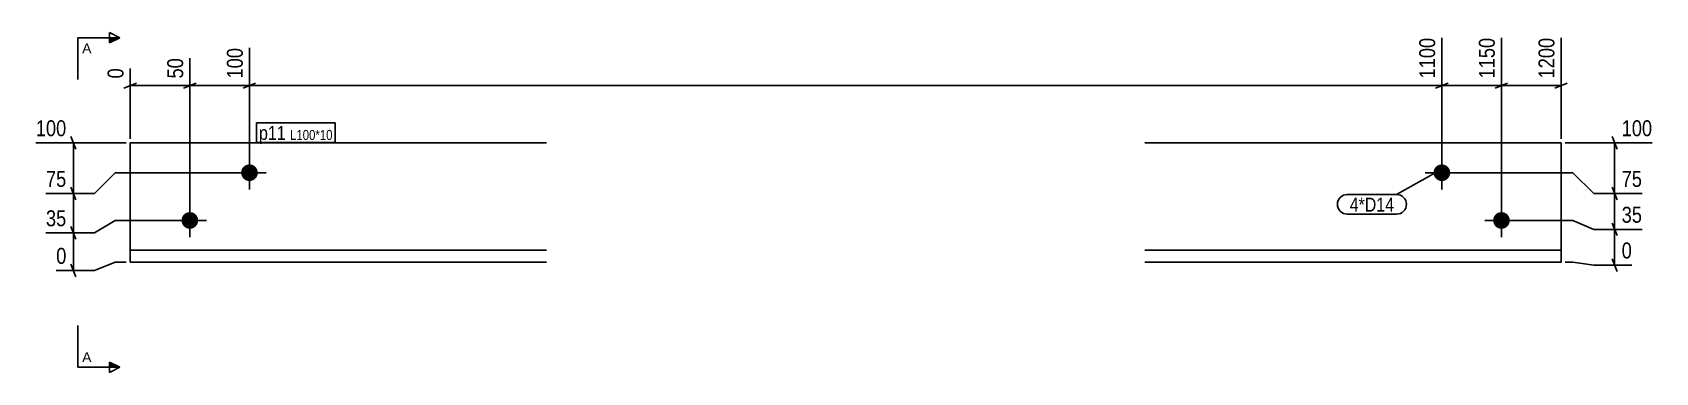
# Model space of a CAD drawing. Header units: millimetres. Extents: x 6 to 14434, y 6 to 296.
# Drawn here: x 13072 to 14434, y 10 to 296 of the extents above; entities that cross this region are included whole.
import ezdxf

# ---------------------------------------------------------------- set-up
doc = ezdxf.new("R2010")
doc.units = ezdxf.units.MM
doc.linetypes.add('DXK_LINE_DOT2', pattern=[3.9198, 1.9599, -1.9599])
for name, color, linetype in [('MÅLSÆTNING', 7, 'Continuous'), ('STÅL', 7, 'Continuous'), ('TEKST', 7, 'Continuous')]:
    doc.layers.add(name, color=color, linetype=linetype)
doc.styles.add('Arial', font='ARIAL.TTF', dxfattribs={"height": 0.2})
doc.styles.add('Arial Narrow', font='ARIALN.TTF', dxfattribs={"height": 0.2})

msp = doc.modelspace()

# ---------------------------------------------------------------- hatches: boundary and pattern name
at = {"layer": 'STÅL', "linetype": 'Continuous'}
for points in [[(13254.3, 185, -1), (13254.3, 171, -1)], [(14254.3, 185, -1), (14254.3, 171, -1)], [(13204.3, 145, -1), (13204.3, 131, -1)], [(14304.3, 145, -1), (14304.3, 131, -1)]]:
    msp.add_hatch(color=3, dxfattribs=at).paths.add_polyline_path(points)
at = {"layer": 'TEKST', "linetype": 'Continuous'}
for points in [[(13136.8, 286.8), (13136.8, 291.2), (13145.5, 291.2)], [(13136.8, 14.9), (13136.8, 19.2), (13145.5, 14.9)]]:
    msp.add_hatch(color=30, dxfattribs=at).paths.add_polyline_path(points)

# ---------------------------------------------------------------- linework, layer by layer
at = {"layer": 'MÅLSÆTNING', "color": 7, "linetype": 'Continuous'}
for p, q in [((14254.3, 181.5), (14254.3, 291.1)), ((14254.3, 181.5), (14254.3, 291.1)), ((14304.3, 141.5), (14304.3, 291.1)), ((14304.3, 141.5), (14304.3, 291.1)), ((14354.3, 206.5), (14354.3, 291.1)), ((13204.3, 141.5), (13204.3, 274)), ((13254.3, 181.5), (13254.3, 282.6)), ((13254.3, 181.5), (13254.3, 282.6)), ((13154.3, 206.5), (13154.3, 265.5)), ((13159.5, 253.1), (13149, 248.9)), ((13154.3, 251), (13204.3, 251)), ((13199, 248.9), (13209.5, 253.1)), ((13259.5, 253.1), (13249, 248.9)), ((13249, 248.9), (13259.5, 253.1)), ((13254.3, 251), (14254.3, 251)), ((14259.5, 253.1), (14249, 248.9)), ((14249, 248.9), (14259.5, 253.1)), ((14254.3, 251), (14304.3, 251)), ((14309.5, 253.1), (14299, 248.9)), ((14299, 248.9), (14309.5, 253.1)), ((14304.3, 251), (14354.3, 251)), ((14349, 248.9), (14359.5, 253.1)), ((13104.6, 208.3), (13108.8, 197.8)), ((14397.1, 208.3), (14401.3, 197.8)), ((13150.8, 203), (13075.1, 203)), ((13106.7, 160.5), (13106.7, 203)), ((14357.8, 203), (14430.7, 203)), ((13124.2, 160.5), (13141.7, 178)), ((13124.2, 160.5), (13141.7, 178)), ((13141.7, 178), (13250.8, 178)), ((13141.7, 178), (13250.8, 178)), ((14364.2, 178), (14257.8, 178)), ((14364.2, 178), (14257.8, 178)), ((14381.7, 160.5), (14364.2, 178)), ((14381.7, 160.5), (14364.2, 178)), ((13108.8, 155.3), (13104.6, 165.8)), ((13104.6, 165.8), (13108.8, 155.3)), ((14397.1, 165.8), (14401.3, 155.3)), ((13083.6, 160.5), (13124.2, 160.5)), ((13083.6, 160.5), (13124.2, 160.5)), ((13106.7, 127.5), (13106.7, 160.5)), ((14422.2, 160.5), (14381.7, 160.5)), ((14399.2, 130.5), (14399.2, 160.5)), ((13124.2, 127.5), (13141.7, 138)), ((13124.2, 127.5), (13141.7, 138)), ((13141.7, 138), (13200.8, 138)), ((13141.7, 138), (13200.8, 138)), ((14364.2, 138), (14307.8, 138)), ((14364.2, 138), (14307.8, 138)), ((14381.7, 130.5), (14364.2, 138)), ((14381.7, 130.5), (14364.2, 138)), ((13083.6, 127.5), (13124.2, 127.5)), ((13083.6, 127.5), (13124.2, 127.5)), ((13108.8, 122.3), (13104.6, 132.8)), ((13104.6, 132.8), (13108.8, 122.3)), ((13106.7, 96), (13106.7, 127.5)), ((14422.2, 130.5), (14381.7, 130.5)), ((14422.2, 130.5), (14381.7, 130.5)), ((14401.3, 125.3), (14397.1, 135.8)), ((14397.1, 135.8), (14401.3, 125.3)), ((14399.2, 100.5), (14399.2, 130.5)), ((13092.2, 96), (13124.2, 96)), ((13108.8, 90.8), (13104.6, 101.3)), ((13124.2, 96), (13141.7, 103)), ((13141.7, 103), (13150.8, 103)), ((14364.2, 103), (14357.8, 103)), ((14381.7, 100.5), (14364.2, 103)), ((14413.7, 100.5), (14381.7, 100.5)), ((14401.3, 95.3), (14397.1, 105.8))]:
    msp.add_line(p, q, dxfattribs=at)
at = {"layer": 'STÅL', "color": 2, "linetype": 'Continuous'}
for p, q in [((13154.3, 125), (13154.3, 203)), ((13154.3, 203), (13503.3, 203)), ((14005.3, 203), (14354.3, 203)), ((14354.3, 203), (14354.3, 103)), ((13154.3, 103), (13154.3, 125)), ((13503.3, 113), (13154.3, 113)), ((14354.3, 113), (14005.3, 113)), ((13503.3, 103), (13154.3, 103)), ((14354.3, 103), (14005.3, 103))]:
    msp.add_line(p, q, dxfattribs=at)
at = {"layer": 'STÅL', "color": 3, "linetype": 'Continuous'}
for p, q in [((13254.3, 192), (13254.3, 164)), ((14254.3, 192), (14254.3, 164)), ((13240.3, 178), (13268.3, 178)), ((14240.3, 178), (14268.3, 178)), ((13204.3, 152), (13204.3, 124)), ((14304.3, 152), (14304.3, 124)), ((13190.3, 138), (13218.3, 138)), ((14290.3, 138), (14318.3, 138))]:
    msp.add_line(p, q, dxfattribs=at)
at = {"layer": 'STÅL', "color": 7, "linetype": 'DXK_LINE_DOT2'}
msp.add_line((14354.3, 202.6), (14354.3, 199.3), dxfattribs=at)
at = {"layer": 'TEKST', "color": 30, "linetype": 'Continuous'}
for p, q in [((13136.8, 286.8), (13136.8, 295.6)), ((13136.8, 295.6), (13145.5, 291.2)), ((13145.5, 291.2), (13136.8, 286.8)), ((13145.5, 14.9), (13136.8, 19.2)), ((13136.8, 19.2), (13136.8, 10.5)), ((13145.5, 14.9), (13136.8, 10.5))]:
    msp.add_line(p, q, dxfattribs=at)

# ---------------------------------------------------------------- wipeouts: each hides what was drawn before it
at = {"color": 0, "linetype": 'Continuous'}
for points in [[(13121.8, 278.1), (13121.8, 286.8), (13114, 286.8), (13114, 278.1)], [(13121.8, 19.2), (13121.8, 28), (13114, 28), (13114, 19.2)]]:
    msp.add_wipeout(points, dxfattribs=at).dxf.layer = 'TEKST'
at = {"color": 0}
msp.add_wipeout([(14214.3, 145.4), (14214.3, 157.7), (14177, 157.7), (14177, 145.4)], dxfattribs=at).dxf.layer = 'TEKST'

# ---------------------------------------------------------------- next in the draw order: linework, layer by layer
at = {"layer": 'TEKST', "color": 30, "linetype": 'Continuous'}
for p, q in [((13110.5, 291.2), (13110.5, 256.2)), ((13110.5, 291.2), (13145.5, 291.2)), ((13110.5, 14.9), (13110.5, 49.9)), ((13110.5, 14.9), (13145.5, 14.9))]:
    msp.add_line(p, q, dxfattribs=at)

# ---------------------------------------------------------------- next in the draw order: texts
at = {"layer": 'TEKST', "color": 96, "linetype": 'Continuous', "style": 'Arial'}
for p in [(13114, 278.1), (13114, 19.2)]:
    msp.add_text('A', height=8.36, dxfattribs=at).set_placement(p)

# ---------------------------------------------------------------- next in the draw order: wipeouts: each hides what was drawn before it
at = {"color": 0, "linetype": 'Continuous'}
for points in [[(14251.5, 293.9), (14231.9, 293.9), (14231.9, 254.2), (14251.5, 254.2)], [(14301.5, 293.9), (14281.9, 293.9), (14281.9, 254.2), (14301.5, 254.2)], [(14351.5, 293.9), (14331.9, 293.9), (14331.9, 254.2), (14351.5, 254.2)], [(13201.5, 276.8), (13181.9, 276.8), (13181.9, 254.2), (13201.5, 254.2)], [(13151.5, 268.3), (13131.9, 268.3), (13131.9, 254.2), (13151.5, 254.2)], [(13103.5, 205.8), (13103.5, 225.4), (13072.3, 225.4), (13072.3, 205.8)], [(13103.5, 163.3), (13103.5, 182.9), (13080.8, 182.9), (13080.8, 163.3)], [(14425, 163.3), (14425, 182.9), (14402.3, 182.9), (14402.3, 163.3)], [(13103.5, 130.3), (13103.5, 149.9), (13080.8, 149.9), (13080.8, 130.3)], [(14416.5, 103.3), (14416.5, 122.9), (14402.3, 122.9), (14402.3, 103.3)], [(13103.5, 98.8), (13103.5, 118.4), (13089.4, 118.4), (13089.4, 98.8)]]:
    msp.add_wipeout(points, dxfattribs=at).dxf.layer = 'MÅLSÆTNING'
at = {"color": 0}
for points in [[(13284.7, 205.5), (13284.7, 217.7), (13262.3, 217.7), (13262.3, 205.5)], [(14214.3, 145.4), (14214.3, 157.7), (14177, 157.7), (14177, 145.4)]]:
    msp.add_wipeout(points, dxfattribs=at).dxf.layer = 'TEKST'

# ---------------------------------------------------------------- next in the draw order: linework, layer by layer
at = {"layer": 'MÅLSÆTNING', "color": 7, "linetype": 'Continuous'}
for p, q in [((13204.3, 141.5), (13204.3, 274)), ((13209.5, 253.1), (13199, 248.9)), ((13204.3, 251), (13254.3, 251)), ((14399.2, 160.5), (14399.2, 203)), ((14401.3, 155.3), (14397.1, 165.8)), ((14422.2, 160.5), (14381.7, 160.5))]:
    msp.add_line(p, q, dxfattribs=at)
at = {"layer": 'TEKST', "color": 7, "linetype": 'Continuous'}
for p, q in [((14254.4, 181.1), (14216.4, 159.8)), ((14174.9, 159.8), (14216.4, 159.8)), ((14174.9, 143.3), (14216.4, 143.3))]:
    msp.add_line(p, q, dxfattribs=at)
for centre, start, end in [((14174.9, 151.5), 90, 270), ((14216.4, 151.5), 270, 90)]:
    msp.add_arc(centre, 8.23, start, end, dxfattribs=at)

# ---------------------------------------------------------------- next in the draw order: texts
at = {"layer": 'MÅLSÆTNING', "color": 3, "linetype": 'Continuous', "style": 'Arial Narrow'}
for s, height, p in [('1100', 13.36, (14248.7, 257)), ('1150', 13.36, (14298.7, 257)), ('1200', 13.36, (14348.7, 257)), ('50', 13.36, (13198.7, 257)), ('0', 13.4, (13148.7, 257))]:
    msp.add_text(s, height=height, rotation=90.0002, dxfattribs=at).set_placement(p)
for s, height, p in [('100', 13.36, (13075.1, 208.6)), ('75', 13.36, (13083.6, 166.1)), ('75', 13.36, (14405.1, 166.1)), ('35', 13.36, (13083.6, 133.1)), ('0', 13.4, (13092.2, 101.6)), ('0', 13.4, (14405.1, 106.1))]:
    msp.add_text(s, height=height, dxfattribs=at).set_placement(p)
at = {"layer": 'TEKST', "color": 3, "style": 'Arial Narrow'}
msp.add_text('4*D14', height=11.69, dxfattribs=at).set_placement((14177, 145.4))

# ---------------------------------------------------------------- next in the draw order: wipeouts: each hides what was drawn before it
at = {"color": 0}
msp.add_wipeout([(13284.7, 205.5), (13284.7, 217.7), (13262.3, 217.7), (13262.3, 205.5)], dxfattribs=at).dxf.layer = 'TEKST'

# ---------------------------------------------------------------- next in the draw order: linework, layer by layer
at = {"layer": 'TEKST', "color": 7, "linetype": 'Continuous'}
msp.add_line((13260.2, 203.4), (13260.2, 219.8), dxfattribs=at)

# ---------------------------------------------------------------- next in the draw order: wipeouts: each hides what was drawn before it
at = {"color": 0, "linetype": 'Continuous'}
for points in [[(13251.5, 285.4), (13231.9, 285.4), (13231.9, 254.2), (13251.5, 254.2)], [(14433.5, 205.8), (14433.5, 225.4), (14402.3, 225.4), (14402.3, 205.8)], [(14425, 133.3), (14425, 152.9), (14402.3, 152.9), (14402.3, 133.3)]]:
    msp.add_wipeout(points, dxfattribs=at).dxf.layer = 'MÅLSÆTNING'
at = {"color": 0}
msp.add_wipeout([(13324.1, 205.5), (13324.1, 214.2), (13288.3, 214.2), (13288.3, 205.5)], dxfattribs=at).dxf.layer = 'TEKST'

# ---------------------------------------------------------------- next in the draw order: texts
at = {"layer": 'MÅLSÆTNING', "color": 3, "linetype": 'Continuous', "style": 'Arial Narrow'}
msp.add_text('100', height=13.36, rotation=90.0002, dxfattribs=at).set_placement((13248.7, 257))
for s, p in [('100', (14405.1, 208.6)), ('35', (14405.1, 136.1))]:
    msp.add_text(s, height=13.36, dxfattribs=at).set_placement(p)

# ---------------------------------------------------------------- next in the draw order: wipeouts: each hides what was drawn before it
at = {"color": 0}
msp.add_wipeout([(13324.1, 205.5), (13324.1, 214.2), (13288.3, 214.2), (13288.3, 205.5)], dxfattribs=at).dxf.layer = 'TEKST'

# ---------------------------------------------------------------- next in the draw order: linework, layer by layer
at = {"layer": 'TEKST', "color": 7, "linetype": 'Continuous'}
for p, q in [((13260.2, 219.8), (13326.2, 219.8)), ((13326.2, 203.4), (13326.2, 219.8)), ((13260.2, 203.4), (13326.2, 203.4))]:
    msp.add_line(p, q, dxfattribs=at)

# ---------------------------------------------------------------- next in the draw order: texts
at = {"layer": 'TEKST', "color": 3, "style": 'Arial Narrow'}
for s, height, p in [('p11', 11.69, (13262.3, 205.5)), ('L100*10', 8.35, (13288.3, 205.5))]:
    msp.add_text(s, height=height, dxfattribs=at).set_placement(p)

doc.saveas('drawing.dxf')
